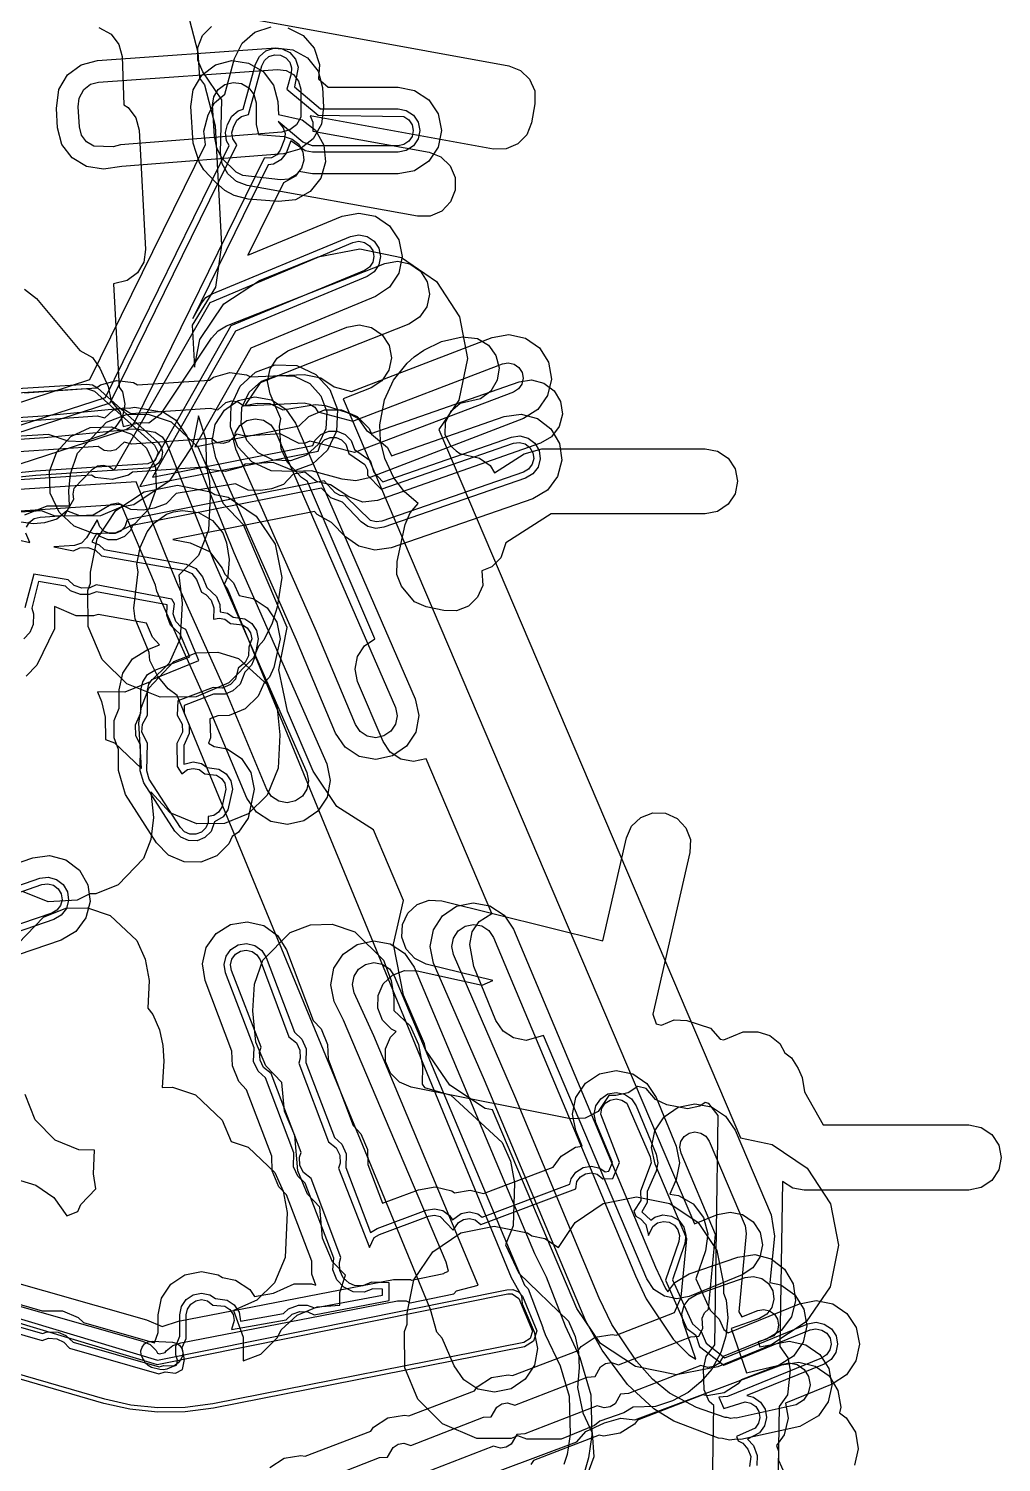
# Model space of a CAD drawing. Header units: metres. Extents: x -3943 to -3664, y 4962 to 6622.
# Drawn here: x -3755.5 to -3710.7, y 5347.2 to 5413.1 of the extents above; entities that cross this region are included whole.
import ezdxf

# ---------------------------------------------------------------- set-up
doc = ezdxf.new("R2010")
doc.units = ezdxf.units.M
doc.layers.add('AI_GREENING_EXCLUSIONS', color=1, linetype='Continuous')
doc.layers.add('AI_GREENING_LAWN', color=82, linetype='Continuous')

msp = doc.modelspace()

# ---------------------------------------------------------------- linework, layer by layer
at = {"layer": 'AI_GREENING_EXCLUSIONS'}
for points in [[(-3748.155, 5413.949), (-3747.663, 5412.067), (-3747.592, 5410.871), (-3747.363, 5410.565), (-3746.877, 5408.675), (-3746.575, 5403.18), (-3746.85, 5401.249), (-3747.934, 5399.501), (-3747.828, 5397.577), (-3747.581, 5398.837), (-3746.48, 5400.478), (-3744.829, 5401.564), (-3742.128, 5402.651), (-3740.211, 5403.013), (-3738.301, 5402.613), (-3736.69, 5401.513), (-3735.623, 5399.88), (-3735.261, 5397.963), (-3735.661, 5396.054), (-3736.579, 5394.709), (-3722.7, 5362.102), (-3721.246, 5361.802), (-3719.631, 5360.708), (-3718.558, 5359.079), (-3718.19, 5357.163), (-3718.583, 5355.252), (-3719.677, 5353.637), (-3721.306, 5352.564), (-3723.745, 5351.572), (-3725.641, 5351.204), (-3727.536, 5351.582), (-3729.146, 5352.651), (-3730.23, 5354.25), (-3734.114, 5363.396), (-3734.448, 5363.459), (-3736.08, 5364.529), (-3737.178, 5366.141), (-3737.239, 5366.433), (-3738.212, 5368.669), (-3738.659, 5371.017), (-3738.205, 5373.031), (-3739.585, 5376.281), (-3741.272, 5377.362), (-3742.369, 5378.975), (-3743.54, 5381.737), (-3743.937, 5383.647), (-3743.557, 5385.587), (-3745.575, 5390.313), (-3746.487, 5391.289), (-3747.264, 5393.109), (-3747.292, 5394.222), (-3747.635, 5395.325), (-3747.909, 5393.949), (-3748.993, 5392.326), (-3750.615, 5391.243), (-3751.218, 5391.123), (-3752.155, 5390.731), (-3754.232, 5390.711), (-3754.86, 5390.953), (-3777.289, 5389.564)], [(-3744.89, 5413.535), (-3733.367, 5411.439), (-3732.823, 5411.224), (-3732.402, 5410.817), (-3732.17, 5410.28), (-3732.16, 5409.695), (-3732.321, 5408.809), (-3732.536, 5408.265), (-3732.943, 5407.844), (-3733.48, 5407.612), (-3734.065, 5407.602), (-3742.5, 5409.136), (-3742.376, 5408.846), (-3742.373, 5408.432), (-3737.03, 5407.463), (-3736.486, 5407.249), (-3736.065, 5406.842), (-3735.832, 5406.305), (-3735.822, 5405.72), (-3736.037, 5405.175), (-3736.444, 5404.755), (-3736.98, 5404.522), (-3737.566, 5404.512), (-3745.395, 5405.931), (-3745.889, 5406.115), (-3746.29, 5406.459), (-3746.546, 5406.921), (-3746.627, 5407.442), (-3746.571, 5409.878), (-3747.442, 5411.159), (-3747.671, 5411.698), (-3747.671, 5411.698), (-3747.676, 5412.283), (-3747.456, 5412.825), (-3747.046, 5413.243)], [(-3752.223, 5413.194), (-3751.656, 5412.889), (-3751.305, 5412.423), (-3751.157, 5411.858), (-3751.079, 5409.642), (-3750.869, 5409.518), (-3750.518, 5409.05), (-3750.372, 5408.483), (-3750.07, 5402.988), (-3750.152, 5402.409), (-3750.45, 5401.905), (-3750.918, 5401.553), (-3751.544, 5401.405), (-3751.282, 5396.645), (-3751.142, 5396.436), (-3751.028, 5395.862), (-3751.142, 5395.288), (-3751.468, 5394.801), (-3751.954, 5394.476), (-3752.945, 5394.142), (-3753.636, 5394.161), (-3754.535, 5394.479), (-3779.685, 5392.923)], [(-3758.925, 5394.955), (-3752.634, 5396.996), (-3747.314, 5407.81), (-3747.396, 5408.431), (-3747.195, 5409.185), (-3746.898, 5409.727), (-3746.425, 5410.137), (-3745.978, 5411.778), (-3745.63, 5412.476), (-3745.041, 5412.988), (-3744.301, 5413.236)], [(-3743.522, 5413.181), (-3742.824, 5412.833), (-3742.312, 5412.244), (-3742.064, 5411.504), (-3742.111, 5410.833), (-3741.665, 5410.46), (-3738.459, 5410.46), (-3737.694, 5410.307), (-3737.045, 5409.874), (-3736.612, 5409.225), (-3736.459, 5408.46), (-3736.612, 5407.694), (-3737.045, 5407.045), (-3737.694, 5406.612), (-3738.459, 5406.46), (-3742.392, 5406.46), (-3743.021, 5406.57), (-3743.183, 5406.358), (-3743.725, 5406.045), (-3745.362, 5402.718), (-3741.032, 5404.512), (-3740.266, 5404.664), (-3739.501, 5404.512), (-3738.852, 5404.078), (-3738.418, 5403.43), (-3738.266, 5402.664), (-3738.418, 5401.899), (-3738.852, 5401.25), (-3739.501, 5400.816), (-3745.234, 5398.441), (-3747.804, 5393.912), (-3743.002, 5394.865), (-3742.559, 5395.308), (-3741.838, 5395.606), (-3741.057, 5395.606), (-3740.337, 5395.307), (-3739.785, 5394.755), (-3739.672, 5394.481), (-3738.945, 5393.871), (-3738.766, 5393.495), (-3733.57, 5395.296), (-3732.797, 5395.402), (-3732.042, 5395.205), (-3731.42, 5394.734), (-3731.025, 5394.061), (-3730.918, 5393.288), (-3731.116, 5392.533), (-3731.587, 5391.911), (-3732.26, 5391.516), (-3738.78, 5389.257), (-3739.529, 5389.149), (-3740.265, 5389.327), (-3740.881, 5389.766), (-3741.515, 5390.429), (-3742.179, 5390.784), (-3742.296, 5390.927), (-3748.812, 5389.634), (-3748.021, 5389.49), (-3747.138, 5389.092), (-3746.546, 5388.327), (-3746.422, 5388.044), (-3746.031, 5387.653), (-3745.767, 5387.069), (-3745.123, 5386.922), (-3744.474, 5386.489), (-3744.041, 5385.84), (-3743.888, 5385.074), (-3744.17, 5383.744), (-3744.372, 5383.307), (-3744.621, 5383.039), (-3744.894, 5382.427), (-3745.497, 5381.844), (-3746.22, 5381.542), (-3746.749, 5381.526), (-3747.11, 5381.389), (-3747.094, 5380.514), (-3747.176, 5380.268), (-3746.916, 5380.123), (-3746.313, 5380.003), (-3745.665, 5379.569), (-3745.231, 5378.92), (-3745.079, 5378.155), (-3745.36, 5376.825), (-3745.794, 5376.176), (-3746.087, 5375.98), (-3746.238, 5375.63), (-3746.799, 5375.087), (-3747.524, 5374.799), (-3748.305, 5374.812), (-3749.021, 5375.122), (-3749.564, 5375.682), (-3751.001, 5377.907), (-3751.32, 5379.009), (-3751.312, 5379.98), (-3751.515, 5380.514), (-3751.515, 5381.306), (-3751.296, 5381.879), (-3751.289, 5382.717), (-3751.125, 5383.494), (-3750.671, 5384.146), (-3749.999, 5384.57), (-3749.426, 5384.788), (-3749.755, 5385.143), (-3750.025, 5385.789), (-3752.262, 5386.194), (-3752.474, 5386.127), (-3753.265, 5386.127), (-3754.259, 5386.557), (-3754.265, 5385.531), (-3755.07, 5383.855), (-3755.569, 5383.352)], [(-3759.036, 5393.868), (-3751.923, 5396.176), (-3746.222, 5407.764), (-3746.347, 5407.98), (-3746.398, 5408.367), (-3746.298, 5408.744), (-3746.107, 5409.114), (-3745.812, 5409.37), (-3745.576, 5409.449), (-3745.013, 5411.515), (-3744.839, 5411.864), (-3744.545, 5412.12), (-3744.175, 5412.244), (-3743.785, 5412.217), (-3743.436, 5412.043), (-3743.18, 5411.748), (-3743.056, 5411.378), (-3743.227, 5410.463), (-3742.028, 5409.46), (-3738.459, 5409.46), (-3738.077, 5409.384), (-3737.752, 5409.167), (-3737.536, 5408.842), (-3737.459, 5408.46), (-3737.536, 5408.077), (-3737.752, 5407.753), (-3738.077, 5407.536), (-3738.459, 5407.46), (-3742.392, 5407.46), (-3742.733, 5407.52), (-3743.386, 5407.988), (-3743.606, 5407.419), (-3743.843, 5407.11), (-3744.181, 5406.914), (-3744.428, 5406.881), (-3747.907, 5399.809), (-3747.504, 5400.519), (-3747.296, 5400.775), (-3747.017, 5400.949), (-3740.649, 5403.588), (-3740.266, 5403.664), (-3739.884, 5403.588), (-3739.559, 5403.371), (-3739.342, 5403.047), (-3739.266, 5402.664), (-3739.342, 5402.281), (-3739.559, 5401.957), (-3739.883, 5401.74), (-3745.934, 5399.233), (-3749.752, 5392.506), (-3742.375, 5393.97), (-3742.28, 5394.2), (-3742.004, 5394.476), (-3741.643, 5394.625), (-3741.253, 5394.625), (-3740.892, 5394.475), (-3740.617, 5394.199), (-3740.457, 5393.785), (-3739.747, 5393.273), (-3739.57, 5392.736), (-3739.155, 5392.302), (-3733.242, 5394.351), (-3732.856, 5394.404), (-3732.478, 5394.306), (-3732.167, 5394.07), (-3731.97, 5393.733), (-3731.917, 5393.347), (-3732.015, 5392.969), (-3732.251, 5392.658), (-3732.588, 5392.461), (-3739.107, 5390.202), (-3739.482, 5390.148), (-3739.85, 5390.237), (-3740.158, 5390.456), (-3741.016, 5391.355), (-3741.544, 5391.557), (-3741.986, 5392.008), (-3750.676, 5390.284), (-3750.771, 5390.054), (-3751.047, 5389.778), (-3751.408, 5389.629), (-3751.798, 5389.629), (-3752.159, 5389.778), (-3752.311, 5389.931), (-3752.551, 5389.538), (-3752.213, 5389.397), (-3751.978, 5389.187), (-3748.199, 5388.507), (-3747.758, 5388.308), (-3747.462, 5387.925), (-3747.249, 5387.434), (-3746.807, 5387.015), (-3746.656, 5386.654), (-3746.636, 5386.317), (-3746.308, 5386.251), (-3746.043, 5386.074), (-3745.506, 5385.998), (-3745.181, 5385.781), (-3744.964, 5385.457), (-3744.888, 5385.074), (-3745.05, 5384.227), (-3745.201, 5383.866), (-3745.513, 5383.536), (-3745.723, 5382.986), (-3746.056, 5382.673), (-3746.418, 5382.522), (-3746.952, 5382.518), (-3748.295, 5382.008), (-3748.299, 5381.647), (-3748.074, 5381.108), (-3748.074, 5380.712), (-3748.312, 5380.16), (-3748.318, 5379.296), (-3747.881, 5379.408), (-3747.498, 5379.332), (-3747.233, 5379.155), (-3746.696, 5379.079), (-3746.372, 5378.862), (-3746.155, 5378.538), (-3746.079, 5378.155), (-3746.284, 5377.207), (-3746.501, 5376.883), (-3746.905, 5376.65), (-3747.061, 5376.198), (-3747.341, 5375.927), (-3747.704, 5375.783), (-3748.094, 5375.789), (-3748.452, 5375.944), (-3748.724, 5376.224), (-3750.16, 5378.449), (-3750.32, 5379), (-3750.309, 5380.174), (-3750.515, 5380.615), (-3750.534, 5381.108), (-3750.296, 5381.66), (-3750.289, 5382.709), (-3750.207, 5383.097), (-3749.98, 5383.423), (-3749.644, 5383.635), (-3748.032, 5384.248), (-3748.483, 5385.283), (-3748.926, 5385.702), (-3749.097, 5386.161), (-3749.081, 5386.634), (-3752.332, 5387.228), (-3752.672, 5387.107), (-3753.067, 5387.107), (-3753.526, 5387.278), (-3753.762, 5387.488), (-3755, 5387.707), (-3755.314, 5386.483), (-3755.226, 5386.222), (-3755.245, 5385.729), (-3755.396, 5385.368), (-3755.669, 5385.069)], [(-3759.119, 5393.526), (-3751.71, 5395.929), (-3745.871, 5407.798), (-3746.063, 5408.076), (-3746.099, 5408.347), (-3746.029, 5408.611), (-3745.87, 5408.931), (-3745.664, 5409.11), (-3745.335, 5409.192), (-3744.724, 5411.436), (-3744.602, 5411.68), (-3744.396, 5411.86), (-3744.137, 5411.946), (-3743.864, 5411.927), (-3743.62, 5411.805), (-3743.441, 5411.599), (-3743.354, 5411.34), (-3743.373, 5411.068), (-3743.567, 5410.356), (-3742.137, 5409.16), (-3738.192, 5409.106), (-3737.964, 5408.955), (-3737.813, 5408.728), (-3737.759, 5408.46), (-3737.813, 5408.192), (-3737.964, 5407.965), (-3738.192, 5407.813), (-3738.459, 5407.76), (-3742.392, 5407.76), (-3742.841, 5407.923), (-3743.972, 5408.87), (-3743.744, 5408.587), (-3743.657, 5408.328), (-3743.676, 5408.055), (-3743.875, 5407.552), (-3744.041, 5407.335), (-3744.277, 5407.198), (-3744.615, 5407.18), (-3750.584, 5395.046), (-3750.754, 5394.826), (-3750.996, 5394.689), (-3758.288, 5392.324)], [(-3755.548, 5390.201), (-3755.41, 5390.437), (-3755.193, 5390.602), (-3754.929, 5390.672), (-3753.807, 5390.741), (-3753.367, 5391.491), (-3753.41, 5391.731), (-3753.353, 5391.998), (-3752.514, 5392.884), (-3752.28, 5393.026), (-3752.011, 5393.068), (-3751.745, 5393.004), (-3751.52, 5392.836), (-3747.098, 5400.55), (-3740.534, 5403.311), (-3740.266, 5403.364), (-3739.998, 5403.311), (-3739.771, 5403.159), (-3739.619, 5402.932), (-3739.566, 5402.664), (-3739.619, 5402.396), (-3739.771, 5402.169), (-3739.998, 5402.017), (-3746.144, 5399.471), (-3750.336, 5392.084), (-3742.135, 5393.712), (-3742.03, 5394.033), (-3741.837, 5394.226), (-3741.585, 5394.331), (-3741.312, 5394.331), (-3741.059, 5394.226), (-3740.866, 5394.033), (-3740.725, 5393.596), (-3739.987, 5393.094), (-3739.87, 5392.847), (-3739.858, 5392.603), (-3739.239, 5391.955), (-3733.144, 5394.067), (-3732.874, 5394.105), (-3732.609, 5394.036), (-3732.392, 5393.871), (-3732.254, 5393.635), (-3732.216, 5393.365), (-3732.285, 5393.1), (-3732.45, 5392.883), (-3732.686, 5392.745), (-3739.206, 5390.485), (-3739.468, 5390.447), (-3739.725, 5390.51), (-3740.87, 5391.636), (-3741.113, 5391.66), (-3741.354, 5391.789), (-3741.862, 5392.339), (-3750.916, 5390.542), (-3751.021, 5390.22), (-3751.214, 5390.027), (-3751.466, 5389.923), (-3751.74, 5389.923), (-3751.992, 5390.028), (-3752.185, 5390.221), (-3752.302, 5390.539), (-3752.788, 5389.711), (-3753.026, 5389.469), (-3753.349, 5389.367), (-3754.301, 5389.308), (-3753.393, 5389.125), (-3753.105, 5389.254), (-3752.731, 5389.273), (-3752.381, 5389.148), (-3752.102, 5388.891), (-3748.253, 5388.211), (-3747.944, 5388.072), (-3747.737, 5387.804), (-3747.504, 5387.222), (-3747.298, 5387.116), (-3747.056, 5386.847), (-3746.93, 5386.497), (-3746.941, 5385.977), (-3746.69, 5386.027), (-3746.422, 5385.974), (-3746.163, 5385.774), (-3745.62, 5385.721), (-3745.393, 5385.569), (-3745.242, 5385.342), (-3745.188, 5385.074), (-3745.317, 5384.693), (-3745.344, 5384.286), (-3745.489, 5383.976), (-3745.807, 5383.718), (-3745.929, 5383.217), (-3746.161, 5382.965), (-3746.555, 5382.8), (-3746.959, 5382.837), (-3748.593, 5382.216), (-3748.619, 5381.551), (-3748.388, 5381.146), (-3748.368, 5380.772), (-3748.63, 5380.259), (-3748.619, 5379.195), (-3748.403, 5378.862), (-3748.149, 5379.055), (-3747.881, 5379.108), (-3747.613, 5379.055), (-3747.354, 5378.855), (-3746.811, 5378.802), (-3746.584, 5378.65), (-3746.432, 5378.423), (-3746.379, 5378.155), (-3746.561, 5377.322), (-3746.713, 5377.095), (-3746.94, 5376.943), (-3747.195, 5376.892), (-3747.199, 5376.62), (-3747.308, 5376.369), (-3747.504, 5376.179), (-3747.758, 5376.078), (-3748.031, 5376.083), (-3748.282, 5376.191), (-3748.472, 5376.387), (-3749.908, 5378.612), (-3750.02, 5378.998), (-3749.989, 5380.27), (-3750.24, 5380.772), (-3750.221, 5381.146), (-3749.978, 5381.562), (-3749.989, 5382.706), (-3749.931, 5382.978), (-3749.773, 5383.206), (-3747.63, 5384.079), (-3748.229, 5385.495), (-3748.435, 5385.601), (-3748.677, 5385.87), (-3748.803, 5386.22), (-3748.748, 5386.677), (-3748.869, 5386.9), (-3752.346, 5387.55), (-3752.634, 5387.421), (-3753.008, 5387.401), (-3753.358, 5387.527), (-3753.637, 5387.784), (-3755.222, 5388.053), (-3755.636, 5386.491)], [(-3755.646, 5401.155), (-3755.087, 5400.735), (-3753.101, 5398.335), (-3752.521, 5398.009), (-3752.182, 5397.532), (-3751.801, 5396.679), (-3751.663, 5396.007), (-3751.244, 5395.506), (-3751.107, 5394.837), (-3750.327, 5395.026), (-3749.925, 5395.013), (-3749.345, 5395.461), (-3747.039, 5398.908), (-3746.734, 5399.242), (-3746.343, 5399.469), (-3739.058, 5402.345), (-3738.483, 5402.45), (-3737.91, 5402.326), (-3737.429, 5401.993), (-3737.112, 5401.501), (-3737.008, 5400.925), (-3737.131, 5400.353), (-3737.465, 5399.872), (-3737.957, 5399.555), (-3744.806, 5396.851), (-3745.503, 5395.809), (-3744.934, 5395.919), (-3744.349, 5395.9), (-3743.765, 5395.606), (-3742.274, 5395.847), (-3741.817, 5395.813), (-3740.804, 5395.489), (-3740.294, 5395.203), (-3739.908, 5394.66), (-3739.689, 5394.515), (-3732.892, 5396.902), (-3732.313, 5396.984), (-3731.746, 5396.839), (-3731.278, 5396.487), (-3730.98, 5395.984), (-3730.897, 5395.404), (-3731.043, 5394.837), (-3731.394, 5394.369), (-3731.898, 5394.071), (-3739.399, 5391.437), (-3740.082, 5391.364), (-3740.725, 5391.602), (-3741.567, 5392.16), (-3742.216, 5392.304), (-3742.74, 5392.735), (-3743.276, 5392.646), (-3743.733, 5392.179), (-3744.28, 5391.973), (-3744.774, 5391.891), (-3745.359, 5391.91), (-3745.942, 5392.205), (-3748.669, 5391.753), (-3749.126, 5391.287), (-3749.674, 5391.08), (-3750.167, 5390.998), (-3750.752, 5391.017), (-3751.335, 5391.312), (-3751.664, 5391.257), (-3752.48, 5390.761), (-3753.103, 5390.726), (-3753.694, 5390.957), (-3754.164, 5390.572), (-3754.726, 5390.41), (-3755.225, 5390.369), (-3755.806, 5390.435)], [(-3755.645, 5396.397), (-3752.329, 5396.615), (-3752.151, 5396.753), (-3751.398, 5396.958), (-3750.624, 5396.86), (-3750.448, 5396.759), (-3747.132, 5396.978), (-3746.954, 5397.115), (-3746.201, 5397.32), (-3745.427, 5397.222), (-3745.251, 5397.121), (-3742.783, 5397.227), (-3742.017, 5397.078), (-3741.39, 5396.662), (-3740.605, 5396.447), (-3734.122, 5398.942), (-3733.353, 5399.075), (-3732.592, 5398.903), (-3731.954, 5398.453), (-3731.537, 5397.794), (-3731.404, 5397.025), (-3731.576, 5396.264), (-3732.026, 5395.626), (-3732.685, 5395.209), (-3739.781, 5392.478), (-3740.399, 5392.347), (-3741.027, 5392.416), (-3742.446, 5392.804), (-3743.197, 5392.766), (-3744.196, 5393.185), (-3745.484, 5393.108), (-3745.662, 5392.97), (-3746.415, 5392.765), (-3747.189, 5392.863), (-3747.365, 5392.964), (-3750.681, 5392.745), (-3750.859, 5392.608), (-3751.612, 5392.402), (-3752.386, 5392.501), (-3752.562, 5392.602), (-3755.878, 5392.383)], [(-3755.953, 5395.072), (-3752.302, 5395.327), (-3751.944, 5395.242), (-3751.571, 5395.59), (-3751.308, 5395.662), (-3751.037, 5395.627), (-3750.756, 5395.434), (-3747.105, 5395.689), (-3746.747, 5395.604), (-3746.374, 5395.952), (-3746.111, 5396.024), (-3745.84, 5395.989), (-3745.558, 5395.796), (-3742.778, 5395.927), (-3742.51, 5395.875), (-3742.282, 5395.724), (-3742.146, 5395.521), (-3740.536, 5395.081), (-3733.655, 5397.729), (-3733.386, 5397.775), (-3733.12, 5397.715), (-3732.896, 5397.558), (-3732.75, 5397.327), (-3732.704, 5397.058), (-3732.764, 5396.791), (-3732.921, 5396.568), (-3733.152, 5396.422), (-3740.464, 5393.646), (-3742.515, 5394.171), (-3742.736, 5394.066), (-3743.009, 5394.052), (-3743.88, 5394.51), (-3745.511, 5394.396), (-3745.869, 5394.481), (-3746.242, 5394.133), (-3746.505, 5394.061), (-3746.776, 5394.096), (-3747.057, 5394.289), (-3750.708, 5394.034), (-3751.066, 5394.119), (-3751.439, 5393.771), (-3751.702, 5393.699), (-3751.973, 5393.734), (-3752.255, 5393.927), (-3755.906, 5393.672)], [(-3781.319, 5395.005), (-3752.797, 5396.791), (-3752.523, 5396.754), (-3752.285, 5396.613), (-3749.532, 5394.135), (-3749.369, 5393.917), (-3749.301, 5393.654), (-3749.339, 5393.385), (-3749.476, 5393.151), (-3749.692, 5392.986), (-3749.954, 5392.916), (-3755.126, 5392.579), (-3771.922, 5390.897)], [(-3781.306, 5394.806), (-3752.785, 5396.592), (-3752.419, 5396.464), (-3749.666, 5393.986), (-3749.501, 5393.643), (-3749.626, 5393.283), (-3749.967, 5393.116), (-3755.143, 5392.778), (-3772.124, 5391.078)], [(-3771.831, 5394.199), (-3754.806, 5395.324), (-3750.997, 5395.705), (-3750.823, 5395.688), (-3750.589, 5395.736), (-3749.246, 5395.504), (-3748.691, 5395.141), (-3748.168, 5394.418), (-3746.016, 5389.041), (-3741.739, 5379.318), (-3741.576, 5378.555), (-3741.718, 5377.787), (-3742.143, 5377.133), (-3742.786, 5376.691), (-3743.55, 5376.528), (-3744.317, 5376.67), (-3744.972, 5377.095), (-3745.414, 5377.738), (-3747.179, 5381.962), (-3749.554, 5387.256), (-3749.617, 5387.542), (-3751.194, 5391.253), (-3763.331, 5390.451)], [(-3755.634, 5390.777), (-3754.605, 5391.184), (-3753.567, 5391.197), (-3753.603, 5391.885), (-3753.523, 5392.661), (-3753.212, 5393.607), (-3751.875, 5395.037), (-3750.944, 5395.388), (-3749.95, 5395.414), (-3748.9, 5395.062), (-3747.676, 5393.904), (-3747.291, 5393.048), (-3747.135, 5392.328), (-3747.096, 5391.612), (-3747.174, 5390.067), (-3747.643, 5388.902), (-3748.544, 5387.994), (-3748.395, 5386.719), (-3748.488, 5385.093), (-3748.987, 5383.943), (-3749.864, 5383.087), (-3751.029, 5382.618), (-3752.282, 5382.631), (-3752.094, 5382.185), (-3751.939, 5381.466), (-3751.917, 5380.441), (-3751.509, 5380.292), (-3750.268, 5379.105), (-3750.385, 5381.202), (-3750.268, 5381.929), (-3749.929, 5382.804), (-3748.769, 5384.026), (-3747.739, 5384.433), (-3746.745, 5384.46), (-3745.796, 5384.16), (-3744.471, 5382.949), (-3744.024, 5381.874), (-3743.891, 5380.657), (-3743.968, 5379.112), (-3744.483, 5377.88), (-3745.36, 5377.025), (-3746.444, 5376.572), (-3747.713, 5376.555), (-3748.945, 5377.07), (-3749.832, 5378.024), (-3749.705, 5376.842), (-3749.835, 5375.844), (-3750.174, 5374.968), (-3751.335, 5373.747), (-3752.364, 5373.339), (-3752.635, 5373.332), (-3753.224, 5373.038), (-3754.561, 5372.972), (-3755.743, 5373.447)], [(-3771.766, 5393.201), (-3754.723, 5394.327), (-3750.898, 5394.71), (-3750.882, 5394.709), (-3750.871, 5394.713), (-3750.516, 5394.738), (-3749.632, 5394.582), (-3749.309, 5394.364), (-3749.093, 5394.038), (-3746.939, 5388.65), (-3742.657, 5378.923), (-3742.576, 5378.541), (-3742.647, 5378.158), (-3742.86, 5377.83), (-3743.181, 5377.609), (-3743.563, 5377.528), (-3743.947, 5377.599), (-3744.274, 5377.812), (-3744.495, 5378.133), (-3746.263, 5382.364), (-3748.638, 5387.658), (-3750.512, 5392.301), (-3764.296, 5391.39)], [(-3756.465, 5389.75), (-3755.393, 5389.506), (-3755.584, 5389.93)], [(-3724.061, 5341.243), (-3723.928, 5349.787), (-3724.139, 5349.984), (-3724.38, 5350.518), (-3724.409, 5351.479), (-3724.286, 5352.051), (-3723.885, 5352.577), (-3723.721, 5363.142), (-3724.151, 5363.692), (-3724.331, 5363.734), (-3724.569, 5363.572), (-3725.142, 5363.451), (-3726.087, 5363.63), (-3726.619, 5363.873), (-3727.046, 5364.377), (-3727.428, 5364.468), (-3727.862, 5364.185), (-3728.432, 5364.055), (-3728.761, 5364.06), (-3729.252, 5363.316), (-3729.846, 5363.007), (-3730.516, 5362.987), (-3737.85, 5364.444), (-3738.391, 5364.668), (-3738.804, 5365.082), (-3739.029, 5365.622), (-3739.029, 5366.208), (-3738.805, 5366.748), (-3738.545, 5367.008), (-3738.763, 5367.103), (-3739.169, 5367.526), (-3739.382, 5368.071), (-3739.37, 5368.656), (-3739.135, 5369.192), (-3738.713, 5369.597), (-3738.168, 5369.81), (-3737.583, 5369.799), (-3734.585, 5369.139), (-3734.089, 5369.355), (-3737.161, 5370.108), (-3737.691, 5370.356), (-3738.086, 5370.788), (-3738.286, 5371.338), (-3738.26, 5371.922), (-3738.013, 5372.453), (-3737.581, 5372.848), (-3737.031, 5373.048), (-3736.446, 5373.022), (-3729.035, 5371.179), (-3727.95, 5375.916), (-3727.711, 5376.45), (-3727.285, 5376.852), (-3726.738, 5377.06), (-3726.153, 5377.044), (-3725.619, 5376.804), (-3725.217, 5376.378), (-3725.009, 5375.832), (-3725.026, 5375.246), (-3726.732, 5367.799), (-3726.574, 5367.349), (-3726.34, 5367.293), (-3725.752, 5367.534), (-3725.167, 5367.513), (-3724.087, 5367.157), (-3723.641, 5366.654), (-3723.473, 5366.614), (-3722.582, 5366.98), (-3721.907, 5366.993), (-3721.347, 5366.822), (-3720.895, 5366.45), (-3720.668, 5366.023), (-3720.348, 5365.793), (-3720.041, 5365.295), (-3719.857, 5364.879), (-3719.758, 5364.221), (-3718.896, 5362.705), (-3712.2, 5362.705), (-3711.626, 5362.591), (-3711.14, 5362.266), (-3710.815, 5361.779), (-3710.7, 5361.205), (-3710.815, 5360.631), (-3711.14, 5360.144), (-3711.626, 5359.819), (-3712.2, 5359.705), (-3719.769, 5359.705), (-3720.286, 5359.797), (-3720.768, 5360.096), (-3720.886, 5352.515), (-3720.524, 5351.993), (-3720.419, 5351.417), (-3720.534, 5350.286), (-3720.929, 5349.742), (-3721.105, 5338.4)], [(-3758.521, 5373.877), (-3755.264, 5374.995), (-3754.491, 5375.1), (-3753.736, 5374.901), (-3753.115, 5374.428), (-3752.723, 5373.753), (-3752.618, 5372.98), (-3752.818, 5372.226), (-3753.29, 5371.605), (-3753.965, 5371.212), (-3757.254, 5370.083)], [(-3758.432, 5372.846), (-3754.939, 5374.05), (-3754.552, 5374.102), (-3754.175, 5374.002), (-3753.865, 5373.766), (-3753.669, 5373.429), (-3753.616, 5373.042), (-3753.716, 5372.665), (-3753.952, 5372.354), (-3754.29, 5372.158), (-3757.772, 5370.963)], [(-3758.41, 5372.518), (-3754.842, 5373.766), (-3754.571, 5373.802), (-3754.307, 5373.733), (-3754.09, 5373.567), (-3753.952, 5373.331), (-3753.916, 5373.06), (-3753.985, 5372.796), (-3754.151, 5372.579), (-3754.387, 5372.442), (-3757.966, 5371.234)], [(-3755.936, 5371.044), (-3754.776, 5372.265), (-3753.746, 5372.673), (-3752.751, 5372.699), (-3751.702, 5372.347), (-3750.477, 5371.189), (-3750.092, 5370.333), (-3749.91, 5369.343), (-3749.975, 5368.081), (-3749.733, 5367.787), (-3749.434, 5367.077), (-3749.279, 5366.358), (-3749.239, 5365.641), (-3749.317, 5364.421), (-3748.828, 5364.434), (-3747.778, 5364.082), (-3746.554, 5362.923), (-3746.132, 5361.938), (-3745.357, 5361.673), (-3744.133, 5360.514), (-3743.747, 5359.658), (-3743.565, 5358.669), (-3743.647, 5356.596), (-3744.145, 5355.445), (-3744.955, 5354.635), (-3746.026, 5354.17), (-3745.58, 5352.936), (-3745.58, 5351.843), (-3744.767, 5352.149), (-3744.008, 5352.924), (-3743.83, 5353.281), (-3743.092, 5353.948), (-3742.177, 5354.338), (-3741.139, 5354.403), (-3741.139, 5354.992), (-3740.874, 5355.791), (-3741.473, 5356.411), (-3741.926, 5357.495), (-3742.057, 5358.926), (-3742.62, 5359.511), (-3743.073, 5360.595), (-3743.211, 5362.224), (-3743.685, 5363.339), (-3743.804, 5364.657), (-3744.547, 5365.421), (-3745, 5366.505), (-3745.133, 5367.958), (-3745.065, 5369.18), (-3744.676, 5370.278), (-3743.417, 5371.557), (-3742.486, 5371.907), (-3741.492, 5371.934), (-3740.442, 5371.582), (-3739.132, 5370.277), (-3738.771, 5369.348), (-3738.65, 5368.578), (-3738.646, 5367.961), (-3737.903, 5367.257), (-3737.517, 5366.401), (-3737.335, 5365.412), (-3737.352, 5364.572), (-3737.239, 5364.425), (-3736.034, 5364.077), (-3733.662, 5361.89), (-3733.276, 5361.034), (-3733.094, 5360.045), (-3733.159, 5358.053), (-3733.507, 5357.181), (-3732.894, 5355.882), (-3730.612, 5353.675), (-3730.312, 5352.965), (-3730.157, 5352.246), (-3730.118, 5351.529), (-3730.195, 5350.616), (-3729.954, 5349.455), (-3729.528, 5348.533), (-3729.445, 5347.429), (-3730.036, 5345.851)], [(-3758.287, 5355.151), (-3754.824, 5354.155), (-3753.903, 5354.142), (-3753.181, 5353.84), (-3752.924, 5353.609), (-3749.662, 5352.672), (-3749.499, 5353.149), (-3749.499, 5353.963), (-3749.347, 5354.729), (-3748.913, 5355.378), (-3748.264, 5355.811), (-3747.499, 5355.963), (-3746.734, 5355.811), (-3746.534, 5355.678), (-3745.932, 5355.558), (-3745.283, 5355.125), (-3745.069, 5354.805), (-3744.183, 5354.969), (-3743.235, 5355.393), (-3742.443, 5355.393), (-3742.237, 5355.328), (-3742.431, 5355.843), (-3742.431, 5356.427), (-3743.589, 5359.48), (-3743.944, 5359.861), (-3744.246, 5360.584), (-3744.266, 5361.265), (-3745.424, 5364.318), (-3745.779, 5364.699), (-3746.081, 5365.421), (-3746.101, 5366.103), (-3747.329, 5369.342), (-3747.458, 5370.112), (-3747.283, 5370.872), (-3746.83, 5371.507), (-3746.169, 5371.921), (-3745.399, 5372.05), (-3744.639, 5371.875), (-3744.003, 5371.422), (-3743.589, 5370.76), (-3742.357, 5367.511), (-3742.002, 5367.13), (-3741.7, 5366.408), (-3741.68, 5365.726), (-3740.522, 5362.673), (-3740.167, 5362.292), (-3739.865, 5361.57), (-3739.845, 5360.888), (-3739.169, 5359.105), (-3737.509, 5359.723), (-3736.744, 5359.848), (-3735.989, 5359.673), (-3735.857, 5359.579), (-3735.133, 5359.697), (-3734.523, 5359.555), (-3731.319, 5360.757), (-3730.954, 5361.266), (-3730.29, 5361.677), (-3729.983, 5361.728), (-3730.277, 5362.441), (-3730.428, 5363.206), (-3730.275, 5363.972), (-3729.84, 5364.62), (-3729.191, 5365.052), (-3728.425, 5365.203), (-3727.66, 5365.05), (-3727.012, 5364.615), (-3726.579, 5363.966), (-3725.659, 5361.732), (-3725.508, 5360.958), (-3725.668, 5360.185), (-3725.956, 5359.512), (-3725.558, 5359.458), (-3724.883, 5359.066), (-3724.41, 5358.445), (-3724.21, 5357.691), (-3724.315, 5356.917), (-3724.757, 5355.627), (-3724.098, 5354.177), (-3723.682, 5353.761), (-3723.464, 5353.289), (-3723.263, 5353.136), (-3719.987, 5354.473), (-3719.221, 5354.621), (-3718.456, 5354.465), (-3717.81, 5354.028), (-3717.38, 5353.377), (-3717.231, 5352.611), (-3717.388, 5351.846), (-3717.825, 5351.2), (-3718.476, 5350.77), (-3720.624, 5349.893), (-3720.509, 5349.203), (-3720.685, 5348.443), (-3721.04, 5347.946), (-3720.956, 5347.696), (-3720.956, 5347.271), (-3719.842, 5344.821)], [(-3757.108, 5355.748), (-3750.033, 5353.729), (-3749.307, 5353.432), (-3748.558, 5353.666), (-3738.671, 5355.585), (-3737.89, 5355.584), (-3737.838, 5355.563), (-3736.347, 5355.864), (-3736.316, 5355.896), (-3736.13, 5355.972), (-3736.25, 5356.384), (-3740.967, 5367.52), (-3741.392, 5368.382), (-3741.555, 5369.146), (-3741.413, 5369.913), (-3740.988, 5370.568), (-3740.345, 5371.01), (-3739.581, 5371.172), (-3738.814, 5371.03), (-3738.16, 5370.605), (-3737.717, 5369.962), (-3732.186, 5356.789), (-3731.645, 5355.715), (-3730.77, 5353.465), (-3730.086, 5352.008), (-3729.586, 5350.283), (-3729.54, 5348.428), (-3729.69, 5347.383), (-3729.886, 5346.747)], [(-3758.942, 5353.967), (-3754.832, 5352.784), (-3754.535, 5352.888), (-3754.16, 5352.868), (-3753.828, 5352.709), (-3753.579, 5352.425), (-3749.47, 5351.243), (-3749.172, 5351.346), (-3748.699, 5351.285), (-3748.372, 5351.452), (-3748.289, 5351.907), (-3748.388, 5352.461), (-3748.199, 5352.88), (-3748.199, 5353.963), (-3748.146, 5354.231), (-3747.994, 5354.458), (-3747.767, 5354.61), (-3747.499, 5354.663), (-3747.231, 5354.61), (-3746.972, 5354.41), (-3746.429, 5354.357), (-3746.202, 5354.205), (-3746.05, 5353.978), (-3745.997, 5353.71), (-3746.126, 5353.288), (-3743.608, 5353.734), (-3743.328, 5353.994), (-3742.978, 5354.119), (-3742.603, 5354.099), (-3742.318, 5353.972), (-3738.873, 5354.626), (-3738.873, 5355.441), (-3739.673, 5355.468), (-3740.082, 5355.303), (-3740.457, 5355.322), (-3740.709, 5355.428), (-3740.978, 5355.671), (-3741.137, 5356.003), (-3741.157, 5356.377), (-3741.085, 5356.601), (-3742.462, 5360.231), (-3742.813, 5360.509), (-3742.972, 5360.841), (-3742.992, 5361.215), (-3742.919, 5361.439), (-3744.297, 5365.069), (-3744.648, 5365.346), (-3744.807, 5365.679), (-3744.827, 5366.053), (-3744.754, 5366.277), (-3746.114, 5369.803), (-3746.159, 5370.072), (-3746.098, 5370.338), (-3745.939, 5370.561), (-3745.708, 5370.706), (-3745.438, 5370.751), (-3745.172, 5370.689), (-3744.95, 5370.531), (-3744.805, 5370.299), (-3743.485, 5366.76), (-3743.133, 5366.483), (-3742.974, 5366.15), (-3742.954, 5365.776), (-3743.027, 5365.552), (-3741.65, 5361.922), (-3741.299, 5361.645), (-3741.139, 5361.313), (-3741.12, 5360.938), (-3741.192, 5360.715), (-3739.766, 5357.064), (-3739.551, 5357.518), (-3739.318, 5357.661), (-3737.055, 5358.505), (-3736.787, 5358.549), (-3736.523, 5358.487), (-3735.914, 5357.868), (-3735.678, 5358.21), (-3735.446, 5358.354), (-3735.177, 5358.398), (-3734.911, 5358.336), (-3734.652, 5358.118), (-3730.276, 5359.76), (-3730.225, 5360.094), (-3730.066, 5360.316), (-3729.834, 5360.46), (-3729.564, 5360.504), (-3729.298, 5360.442), (-3729.036, 5360.217), (-3728.579, 5360.242), (-3728.267, 5360.975), (-3729.128, 5363.204), (-3729.075, 5363.472), (-3728.923, 5363.699), (-3728.695, 5363.85), (-3728.427, 5363.903), (-3728.159, 5363.849), (-3727.933, 5363.697), (-3726.86, 5361.237), (-3726.808, 5360.966), (-3727.307, 5359.658), (-3727.281, 5359.221), (-3727.602, 5358.741), (-3727.516, 5358.501), (-3727.299, 5358.39), (-3727.056, 5358.121), (-3726.931, 5357.613), (-3726.731, 5358.03), (-3726.514, 5358.195), (-3726.25, 5358.265), (-3725.979, 5358.228), (-3725.743, 5358.091), (-3725.578, 5357.874), (-3725.508, 5357.61), (-3725.544, 5357.339), (-3726.157, 5355.565), (-3725.166, 5353.335), (-3724.76, 5353.034), (-3724.581, 5352.507), (-3723.462, 5351.651), (-3719.496, 5353.269), (-3719.228, 5353.321), (-3718.96, 5353.267), (-3718.734, 5353.114), (-3718.583, 5352.886), (-3718.531, 5352.618), (-3718.586, 5352.35), (-3718.739, 5352.124), (-3718.967, 5351.973), (-3723.304, 5350.203), (-3723.705, 5350.174), (-3723.467, 5349.651), (-3722.486, 5349.965), (-3722.22, 5349.903), (-3721.998, 5349.744), (-3721.853, 5349.513), (-3721.808, 5349.243), (-3721.87, 5348.977), (-3722.028, 5348.755), (-3722.886, 5348.373), (-3722.816, 5348.168), (-3722.599, 5348.057), (-3722.356, 5347.789), (-3722.23, 5347.439), (-3722.28, 5346.992)], [(-3758.772, 5354.248), (-3754.819, 5353.109), (-3754.594, 5353.182), (-3754.101, 5353.162), (-3753.74, 5353.011), (-3753.409, 5352.706), (-3749.456, 5351.567), (-3749.231, 5351.64), (-3748.727, 5351.616), (-3748.64, 5351.657), (-3748.598, 5351.884), (-3748.682, 5352.125), (-3748.682, 5352.52), (-3748.499, 5352.984), (-3748.499, 5353.963), (-3748.423, 5354.346), (-3748.206, 5354.671), (-3747.882, 5354.887), (-3747.499, 5354.963), (-3747.116, 5354.887), (-3746.851, 5354.71), (-3746.314, 5354.634), (-3745.99, 5354.418), (-3745.773, 5354.093), (-3745.705, 5353.671), (-3743.734, 5354.03), (-3743.495, 5354.242), (-3743.037, 5354.413), (-3742.641, 5354.413), (-3742.305, 5354.293), (-3739.173, 5354.876), (-3739.173, 5355.141), (-3739.617, 5355.157), (-3740.023, 5355.009), (-3740.516, 5355.028), (-3740.957, 5355.233), (-3741.28, 5355.583), (-3741.451, 5356.041), (-3741.415, 5356.574), (-3742.726, 5360.026), (-3743.062, 5360.341), (-3743.266, 5360.782), (-3743.25, 5361.412), (-3744.561, 5364.864), (-3744.896, 5365.179), (-3745.101, 5365.619), (-3745.084, 5366.25), (-3746.394, 5369.697), (-3746.459, 5370.081), (-3746.371, 5370.462), (-3746.145, 5370.779), (-3745.814, 5370.986), (-3745.429, 5371.051), (-3745.049, 5370.963), (-3744.731, 5370.737), (-3744.524, 5370.406), (-3743.221, 5366.965), (-3742.885, 5366.65), (-3742.68, 5366.21), (-3742.697, 5365.579), (-3741.386, 5362.127), (-3741.05, 5361.813), (-3740.845, 5361.372), (-3740.862, 5360.742), (-3739.726, 5357.755), (-3739.423, 5357.942), (-3737.16, 5358.786), (-3736.777, 5358.849), (-3736.4, 5358.761), (-3736.084, 5358.536), (-3735.954, 5358.33), (-3735.552, 5358.635), (-3735.167, 5358.698), (-3734.787, 5358.609), (-3734.584, 5358.464), (-3730.555, 5359.976), (-3730.498, 5360.218), (-3730.271, 5360.535), (-3729.939, 5360.741), (-3729.554, 5360.804), (-3729.174, 5360.715), (-3728.933, 5360.542), (-3728.766, 5360.569), (-3728.592, 5360.977), (-3729.353, 5362.822), (-3729.428, 5363.205), (-3729.352, 5363.587), (-3729.134, 5363.911), (-3728.81, 5364.128), (-3728.427, 5364.203), (-3728.044, 5364.126), (-3727.72, 5363.909), (-3727.504, 5363.584), (-3726.583, 5361.351), (-3726.508, 5360.964), (-3726.588, 5360.577), (-3726.991, 5359.633), (-3726.993, 5359.135), (-3727.244, 5358.706), (-3726.831, 5358.324), (-3726.646, 5358.465), (-3726.269, 5358.564), (-3725.882, 5358.512), (-3725.545, 5358.316), (-3725.308, 5358.006), (-3725.209, 5357.628), (-3725.261, 5357.242), (-3725.832, 5355.575), (-3724.914, 5353.548), (-3724.511, 5353.202), (-3724.287, 5352.66), (-3723.416, 5351.993), (-3719.609, 5353.547), (-3719.226, 5353.621), (-3718.844, 5353.543), (-3718.521, 5353.325), (-3718.306, 5352.999), (-3718.231, 5352.616), (-3718.31, 5352.234), (-3718.528, 5351.911), (-3718.854, 5351.695), (-3722.402, 5350.247), (-3722.097, 5350.177), (-3721.779, 5349.95), (-3721.572, 5349.619), (-3721.508, 5349.234), (-3721.596, 5348.854), (-3721.823, 5348.536), (-3722.372, 5348.247), (-3722.107, 5347.956), (-3721.936, 5347.498), (-3721.95, 5347.037)], [(-3757.387, 5354.787), (-3750.222, 5352.747), (-3749.861, 5352.6), (-3749.584, 5352.326), (-3749.532, 5352.203), (-3749.431, 5352.172), (-3749.169, 5352.226), (-3749.127, 5352.306), (-3748.827, 5352.556), (-3748.454, 5352.671), (-3738.477, 5354.604), (-3738.087, 5354.604), (-3737.893, 5354.523), (-3735.894, 5354.931), (-3735.761, 5355.063), (-3734.775, 5355.336), (-3739.573, 5366.806), (-3740.474, 5368.777), (-3740.555, 5369.159), (-3740.484, 5369.543), (-3740.271, 5369.87), (-3739.95, 5370.091), (-3739.568, 5370.172), (-3739.184, 5370.101), (-3738.857, 5369.889), (-3738.636, 5369.567), (-3733.107, 5356.4), (-3732.645, 5355.329), (-3732.477, 5355.161), (-3731.925, 5353.697), (-3731.793, 5353.377), (-3731.793, 5353.346), (-3731.688, 5353.067), (-3731.005, 5351.615), (-3730.584, 5350.216), (-3730.539, 5348.462), (-3730.679, 5347.539), (-3730.831, 5347.073)], [(-3757.05, 5360.508), (-3755.117, 5359.926), (-3754.301, 5359.357), (-3753.704, 5358.528), (-3753.19, 5358.721), (-3753.053, 5359.036), (-3752.362, 5359.764), (-3752.469, 5360.458), (-3752.42, 5361.539), (-3753.143, 5361.556), (-3754.226, 5362.009), (-3755.148, 5362.931), (-3755.618, 5364.096)], [(-3744.359, 5346.944), (-3743.701, 5347.364), (-3742.932, 5347.499), (-3742.734, 5347.455), (-3739.715, 5348.616), (-3739.586, 5348.8), (-3738.927, 5349.219), (-3738.159, 5349.355), (-3737.961, 5349.311), (-3734.942, 5350.471), (-3734.812, 5350.656), (-3734.154, 5351.075), (-3733.386, 5351.211), (-3733.187, 5351.167), (-3730.168, 5352.327), (-3730.039, 5352.512), (-3729.381, 5352.931), (-3728.612, 5353.066), (-3728.414, 5353.022), (-3725.732, 5354.065), (-3725.43, 5354.781), (-3725.173, 5357.465), (-3726.631, 5360.898), (-3726.79, 5361.662), (-3726.645, 5362.429), (-3726.217, 5363.082), (-3725.572, 5363.521), (-3724.808, 5363.68), (-3724.041, 5363.535), (-3723.389, 5363.107), (-3722.949, 5362.462), (-3721.293, 5358.561), (-3721.143, 5357.589), (-3721.347, 5355.45), (-3720.841, 5355.338), (-3720.202, 5354.89), (-3719.783, 5354.232), (-3719.648, 5353.464), (-3719.817, 5352.702), (-3720.264, 5352.063), (-3720.922, 5351.643), (-3722.673, 5350.976), (-3722.802, 5350.792), (-3723.46, 5350.373), (-3724.229, 5350.237), (-3724.427, 5350.281), (-3727.446, 5349.121), (-3727.575, 5348.936), (-3728.233, 5348.517), (-3729.002, 5348.381), (-3729.2, 5348.425), (-3732.219, 5347.265), (-3732.348, 5347.08)], [(-3742.635, 5346.099), (-3739.306, 5347.393), (-3738.94, 5347.419), (-3738.687, 5347.861), (-3738.456, 5348.008), (-3738.187, 5348.055), (-3737.862, 5347.955), (-3734.533, 5349.249), (-3734.166, 5349.274), (-3733.913, 5349.717), (-3733.683, 5349.864), (-3733.414, 5349.911), (-3733.088, 5349.81), (-3729.76, 5351.104), (-3729.393, 5351.13), (-3729.14, 5351.573), (-3728.91, 5351.719), (-3728.641, 5351.767), (-3728.315, 5351.666), (-3724.986, 5352.96), (-3724.62, 5352.986), (-3724.432, 5353.335), (-3724.462, 5353.813), (-3724.353, 5354.063), (-3724.176, 5354.232), (-3723.847, 5357.669), (-3725.435, 5361.406), (-3725.49, 5361.674), (-3725.439, 5361.942), (-3725.29, 5362.171), (-3725.064, 5362.324), (-3724.796, 5362.38), (-3724.528, 5362.329), (-3724.3, 5362.179), (-3724.146, 5361.954), (-3722.489, 5358.053), (-3722.437, 5357.713), (-3722.783, 5354.099), (-3722.636, 5353.874), (-3721.901, 5354.16), (-3721.632, 5354.207), (-3721.365, 5354.148), (-3721.141, 5353.992), (-3720.995, 5353.761), (-3720.947, 5353.492), (-3721.006, 5353.226), (-3721.163, 5353.002), (-3723.501, 5352.053), (-3723.701, 5351.731), (-3723.931, 5351.584), (-3724.2, 5351.537), (-3724.526, 5351.637), (-3727.854, 5350.343), (-3728.221, 5350.317), (-3728.474, 5349.875), (-3728.704, 5349.728), (-3728.973, 5349.681), (-3729.299, 5349.782), (-3732.628, 5348.487), (-3732.994, 5348.462), (-3733.247, 5348.019), (-3733.478, 5347.873), (-3733.747, 5347.825), (-3734.072, 5347.926), (-3737.401, 5346.632)], [(-3772.071, 5358.667), (-3749.525, 5351.886), (-3733.447, 5355.123), (-3733.173, 5355.124), (-3732.92, 5355.019), (-3732.727, 5354.826), (-3732.076, 5353.229), (-3732.219, 5352.756), (-3732.638, 5352.496), (-3746.941, 5349.67), (-3748.25, 5349.496), (-3749.525, 5349.48), (-3750.792, 5349.617), (-3751.998, 5349.891), (-3761.907, 5352.768)], [(-3772.274, 5358.52), (-3749.538, 5351.681), (-3733.407, 5354.927), (-3733.212, 5354.928), (-3732.893, 5354.715), (-3732.275, 5353.216), (-3732.378, 5352.878), (-3732.677, 5352.692), (-3746.98, 5349.866), (-3748.254, 5349.696), (-3749.504, 5349.679), (-3750.748, 5349.812), (-3751.943, 5350.083), (-3761.849, 5352.959)], [(-3742.825, 5343.416), (-3730.233, 5348.127), (-3729.812, 5348.598), (-3728.96, 5348.991), (-3728.209, 5349.204), (-3727.56, 5349.127), (-3720.792, 5351.66), (-3720.022, 5351.785), (-3719.262, 5351.607), (-3718.628, 5351.151), (-3718.218, 5350.487), (-3718.092, 5349.717), (-3718.153, 5349.456), (-3717.835, 5349.232), (-3717.416, 5348.573), (-3717.282, 5347.805), (-3717.452, 5347.043)]]:
    msp.add_lwpolyline(points, dxfattribs=at)
for points in [[(-3753.925, 5407.82), (-3754.119, 5408.576), (-3754.179, 5409.478), (-3754.064, 5410.347), (-3753.667, 5411.018), (-3753.043, 5411.487), (-3752.287, 5411.681), (-3744.077, 5412.271), (-3743.302, 5412.179), (-3742.622, 5411.797), (-3742.139, 5411.184), (-3741.928, 5410.433), (-3741.888, 5409.533), (-3741.98, 5408.758), (-3742.362, 5408.078), (-3742.975, 5407.595), (-3743.727, 5407.384), (-3751.173, 5406.803), (-3752.013, 5406.688), (-3752.785, 5406.798), (-3753.457, 5407.196), (-3753.925, 5407.82)], [(-3747.989, 5409.565), (-3747.88, 5410.338), (-3747.483, 5411.01), (-3746.86, 5411.48), (-3746.104, 5411.675), (-3745.332, 5411.566), (-3744.659, 5411.169), (-3744.19, 5410.546), (-3743.995, 5409.79), (-3743.962, 5409.202), (-3742.867, 5408.957), (-3742.257, 5408.47), (-3741.879, 5407.787), (-3741.792, 5407.012), (-3742.008, 5406.262), (-3742.495, 5405.652), (-3743.178, 5405.275), (-3743.953, 5405.187), (-3745.351, 5405.305), (-3746.004, 5405.475), (-3746.431, 5405.7), (-3746.85, 5406.089), (-3747.396, 5406.647), (-3747.606, 5407.019), (-3747.877, 5407.882), (-3747.989, 5409.565)], [(-3753.121, 5408.63), (-3753.182, 5409.556), (-3753.136, 5409.943), (-3752.922, 5410.351), (-3752.61, 5410.585), (-3752.232, 5410.682), (-3744, 5411.274), (-3743.612, 5411.228), (-3743.272, 5411.037), (-3743.031, 5410.731), (-3742.925, 5410.355), (-3742.931, 5409.068), (-3743.122, 5408.728), (-3743.429, 5408.486), (-3743.804, 5408.381), (-3751.226, 5407.802), (-3751.568, 5407.714), (-3752.454, 5407.742), (-3752.79, 5407.941), (-3753.024, 5408.253), (-3753.121, 5408.63)], [(-3746.738, 5410.344), (-3746.426, 5410.579), (-3746.048, 5410.676), (-3745.662, 5410.622), (-3745.326, 5410.424), (-3745.091, 5410.112), (-3744.993, 5409.734), (-3744.987, 5408.743), (-3744.879, 5408.276), (-3743.701, 5408.177), (-3743.326, 5408.069), (-3743.021, 5407.825), (-3742.832, 5407.484), (-3742.788, 5407.096), (-3742.896, 5406.721), (-3743.14, 5406.416), (-3743.481, 5406.227), (-3743.869, 5406.184), (-3745.593, 5406.386), (-3745.898, 5406.547), (-3746.558, 5407.193), (-3746.792, 5407.661), (-3746.91, 5408.2), (-3746.99, 5409.622), (-3746.936, 5410.008), (-3746.738, 5410.344)], [(-3738.328, 5379.536), (-3738.818, 5379.858), (-3739.147, 5380.341), (-3740.318, 5383.103), (-3740.437, 5383.676), (-3740.328, 5384.251), (-3740.006, 5384.741), (-3739.529, 5385.065), (-3742.62, 5392.306), (-3742.907, 5392.493), (-3743.547, 5393.191), (-3743.837, 5393.819), (-3743.918, 5394.862), (-3743.855, 5395.199), (-3744.341, 5396.337), (-3744.461, 5396.918), (-3744.347, 5397.499), (-3744.017, 5397.992), (-3743.522, 5398.317), (-3740.821, 5399.405), (-3740.246, 5399.513), (-3739.673, 5399.393), (-3739.19, 5399.063), (-3738.869, 5398.573), (-3738.761, 5397.998), (-3738.881, 5397.425), (-3739.211, 5396.942), (-3739.701, 5396.622), (-3740.981, 5396.106), (-3724.825, 5358.15), (-3723.755, 5358.585), (-3723.18, 5358.696), (-3722.607, 5358.578), (-3722.122, 5358.249), (-3721.8, 5357.761), (-3721.69, 5357.186), (-3721.808, 5356.613), (-3722.136, 5356.128), (-3722.625, 5355.806), (-3725.063, 5354.815), (-3725.632, 5354.704), (-3726.201, 5354.818), (-3726.683, 5355.138), (-3727.009, 5355.618), (-3731.762, 5366.811), (-3732.563, 5366.595), (-3733.138, 5366.705), (-3733.627, 5367.025), (-3733.957, 5367.509), (-3734.972, 5369.993), (-3735.159, 5371.012), (-3735.046, 5371.581), (-3734.726, 5372.065), (-3734.148, 5372.432), (-3737.17, 5379.55), (-3737.753, 5379.427), (-3738.328, 5379.536)], [(-3738.646, 5392.476), (-3739.07, 5393.366), (-3739.268, 5394.188), (-3739.3, 5394.911), (-3739.083, 5396.07), (-3738.672, 5396.967), (-3738.044, 5397.756), (-3737.718, 5398.049), (-3737.265, 5398.36), (-3736.457, 5398.748), (-3735.503, 5398.962), (-3734.802, 5398.883), (-3734.3, 5398.583), (-3733.951, 5398.113), (-3733.808, 5397.545), (-3733.894, 5396.966), (-3734.194, 5396.464), (-3734.664, 5396.115), (-3735.592, 5395.892), (-3736.043, 5395.522), (-3736.297, 5395.011), (-3736.304, 5394.486), (-3736.038, 5393.944), (-3735.778, 5393.725), (-3735.609, 5393.596), (-3734.704, 5393.378), (-3734.224, 5393.043), (-3734.014, 5392.713), (-3732.655, 5393.584), (-3731.846, 5393.82), (-3724.334, 5393.82), (-3723.76, 5393.706), (-3723.273, 5393.381), (-3722.948, 5392.894), (-3722.834, 5392.32), (-3722.948, 5391.746), (-3723.273, 5391.26), (-3723.76, 5390.935), (-3724.334, 5390.82), (-3731.407, 5390.82), (-3733.491, 5389.485), (-3733.726, 5388.79), (-3734.147, 5388.383), (-3734.595, 5388.205), (-3734.564, 5387.517), (-3734.796, 5386.98), (-3735.217, 5386.573), (-3735.761, 5386.358), (-3736.346, 5386.367), (-3737.157, 5386.542), (-3737.695, 5386.774), (-3738.294, 5387.491), (-3738.509, 5388.036), (-3738.5, 5388.621), (-3738.132, 5390.326), (-3737.9, 5390.863), (-3737.535, 5391.293), (-3738.157, 5391.837), (-3738.646, 5392.476)], [(-3744.105, 5397.684), (-3743.119, 5397.645), (-3742.238, 5397.235), (-3741.59, 5396.536), (-3741.249, 5395.619), (-3741.288, 5394.633), (-3741.698, 5393.752), (-3742.397, 5393.105), (-3743.314, 5392.763), (-3744.3, 5392.802), (-3745.181, 5393.212), (-3745.828, 5393.911), (-3746.17, 5394.828), (-3746.131, 5395.814), (-3745.721, 5396.695), (-3745.022, 5397.343), (-3744.105, 5397.684)], [(-3745.307, 5396.416), (-3744.743, 5396.928), (-3744.006, 5397.194), (-3743.218, 5397.155), (-3742.517, 5396.821), (-3742.005, 5396.257), (-3741.739, 5395.52), (-3741.778, 5394.732), (-3742.112, 5394.031), (-3742.676, 5393.519), (-3743.413, 5393.253), (-3744.201, 5393.292), (-3744.901, 5393.626), (-3745.414, 5394.19), (-3745.68, 5394.927), (-3745.64, 5395.715), (-3745.307, 5396.416)], [(-3745.81, 5396.032), (-3745.047, 5396.199), (-3744.279, 5396.062), (-3743.622, 5395.641), (-3743.176, 5395), (-3737.663, 5382.31), (-3737.5, 5381.547), (-3737.643, 5380.779), (-3738.067, 5380.125), (-3738.711, 5379.683), (-3739.474, 5379.52), (-3740.241, 5379.662), (-3740.896, 5380.087), (-3741.338, 5380.73), (-3743.125, 5385.011), (-3746.842, 5393.399), (-3747.009, 5394.161), (-3746.871, 5394.93), (-3746.45, 5395.587), (-3745.81, 5396.032)], [(-3751.643, 5394.829), (-3750.727, 5394.488), (-3750.027, 5393.84), (-3749.618, 5392.959), (-3749.579, 5391.973), (-3749.92, 5391.056), (-3750.568, 5390.357), (-3751.449, 5389.948), (-3752.435, 5389.908), (-3753.352, 5390.25), (-3754.051, 5390.897), (-3754.46, 5391.778), (-3754.5, 5392.764), (-3754.158, 5393.681), (-3753.511, 5394.381), (-3752.63, 5394.79), (-3751.643, 5394.829)], [(-3745.028, 5395.199), (-3744.644, 5395.131), (-3744.316, 5394.92), (-3744.093, 5394.6), (-3738.581, 5381.915), (-3738.5, 5381.533), (-3738.571, 5381.15), (-3738.784, 5380.822), (-3739.105, 5380.601), (-3739.487, 5380.52), (-3739.871, 5380.591), (-3740.198, 5380.804), (-3740.419, 5381.125), (-3742.207, 5385.409), (-3745.926, 5393.799), (-3746.009, 5394.181), (-3745.94, 5394.565), (-3745.73, 5394.893), (-3745.409, 5395.116), (-3745.028, 5395.199)], [(-3748.612, 5392.145), (-3747.081, 5391.841), (-3746.882, 5391.707), (-3746.279, 5391.588), (-3744.982, 5390.72), (-3744.114, 5389.423), (-3743.81, 5387.892), (-3744.017, 5386.521), (-3744.243, 5385.796), (-3744.636, 5385.006), (-3744.885, 5384.739), (-3745.114, 5384.19), (-3746.237, 5383.046), (-3747.746, 5382.399), (-3749.407, 5382.383), (-3750.929, 5383.003), (-3752.073, 5384.126), (-3752.72, 5385.635), (-3752.736, 5387.296), (-3752.612, 5387.632), (-3752.612, 5388.145), (-3752.308, 5389.676), (-3751.44, 5390.973), (-3750.143, 5391.841), (-3748.612, 5392.145)], [(-3748.614, 5382.469), (-3749.031, 5382.775), (-3749.524, 5383.375), (-3749.877, 5384.071), (-3749.906, 5384.435), (-3750.549, 5385.995), (-3750.615, 5386.482), (-3750.409, 5388.155), (-3750.478, 5388.511), (-3750.323, 5389.275), (-3750.005, 5389.989), (-3749.713, 5390.374), (-3749.105, 5390.802), (-3748.787, 5390.915), (-3748.382, 5390.978), (-3747.645, 5390.878), (-3746.996, 5390.516), (-3746.524, 5389.942), (-3746.344, 5389.49), (-3746.228, 5388.722), (-3746.282, 5387.944), (-3746.451, 5387.571), (-3746.291, 5387.33), (-3733.257, 5355.69), (-3732.777, 5354.833), (-3732.748, 5354.469), (-3732.2, 5353.186), (-3732.039, 5352.422), (-3732.183, 5351.655), (-3732.609, 5351.002), (-3733.253, 5350.561), (-3734.017, 5350.4), (-3734.784, 5350.544), (-3735.437, 5350.97), (-3735.878, 5351.614), (-3736.426, 5352.895), (-3736.668, 5353.165), (-3736.971, 5354.205), (-3748.614, 5382.469)], [(-3748.614, 5382.469), (-3749.031, 5382.775), (-3749.524, 5383.375), (-3749.877, 5384.071), (-3749.906, 5384.435), (-3750.549, 5385.995), (-3750.615, 5386.482), (-3750.409, 5388.155), (-3750.478, 5388.511), (-3750.323, 5389.275), (-3750.005, 5389.989), (-3749.713, 5390.374), (-3749.105, 5390.802), (-3748.787, 5390.915), (-3748.382, 5390.978), (-3747.645, 5390.878), (-3746.996, 5390.516), (-3746.524, 5389.942), (-3746.344, 5389.49), (-3746.228, 5388.722), (-3746.282, 5387.944), (-3746.451, 5387.571), (-3746.291, 5387.33), (-3733.257, 5355.69), (-3732.777, 5354.833), (-3732.748, 5354.469), (-3732.2, 5353.186), (-3732.039, 5352.422), (-3732.183, 5351.655), (-3732.609, 5351.002), (-3733.253, 5350.561), (-3734.017, 5350.4), (-3734.784, 5350.544), (-3735.437, 5350.97), (-3735.878, 5351.614), (-3736.426, 5352.895), (-3736.668, 5353.165), (-3736.971, 5354.205), (-3748.614, 5382.469)], [(-3722.047, 5356.734), (-3721.292, 5356.538), (-3720.669, 5356.068), (-3720.273, 5355.396), (-3720.165, 5354.623), (-3720.361, 5353.868), (-3720.831, 5353.245), (-3721.503, 5352.849), (-3721.886, 5352.719), (-3721.804, 5352.492), (-3720.457, 5352.76), (-3719.695, 5352.592), (-3719.055, 5352.145), (-3718.635, 5351.488), (-3718.499, 5350.719), (-3718.667, 5349.957), (-3719.114, 5349.317), (-3719.968, 5348.821), (-3722.693, 5348.234), (-3722.872, 5348.244), (-3723.211, 5348.197), (-3723.53, 5348.281), (-3723.707, 5348.291), (-3725.761, 5349.078), (-3726.687, 5349.638), (-3727.901, 5350.759), (-3729.062, 5352.335), (-3729.824, 5353.667), (-3734.477, 5364.766), (-3736.819, 5370.148), (-3736.978, 5370.912), (-3736.833, 5371.679), (-3736.405, 5372.331), (-3735.761, 5372.771), (-3734.997, 5372.93), (-3734.23, 5372.785), (-3733.577, 5372.357), (-3733.138, 5371.713), (-3726.612, 5356.163), (-3726.147, 5355.177), (-3726.048, 5355.028), (-3725.728, 5355.451), (-3725.056, 5355.847), (-3722.82, 5356.626), (-3722.047, 5356.734)], [(-3722.491, 5355.682), (-3722.104, 5355.736), (-3721.727, 5355.638), (-3721.415, 5355.403), (-3721.217, 5355.067), (-3721.163, 5354.68), (-3721.261, 5354.303), (-3721.496, 5353.991), (-3721.832, 5353.793), (-3723.137, 5353.338), (-3722.422, 5351.303), (-3720.478, 5351.761), (-3720.096, 5351.676), (-3719.777, 5351.453), (-3719.567, 5351.124), (-3719.499, 5350.74), (-3719.583, 5350.359), (-3719.806, 5350.039), (-3720.135, 5349.829), (-3722.893, 5349.214), (-3722.982, 5349.219), (-3723.152, 5349.196), (-3723.312, 5349.237), (-3723.4, 5349.242), (-3724.723, 5349.703), (-3725.975, 5350.358), (-3726.753, 5350.999), (-3727.486, 5351.828), (-3728.625, 5353.521), (-3729.211, 5354.739), (-3733.08, 5364.033), (-3735.899, 5370.539), (-3735.978, 5370.921), (-3735.906, 5371.304), (-3735.692, 5371.631), (-3735.369, 5371.851), (-3734.987, 5371.93), (-3734.604, 5371.858), (-3734.278, 5371.644), (-3734.058, 5371.321), (-3727.531, 5355.762), (-3727.043, 5354.7), (-3725.799, 5352.845), (-3725.071, 5352.121), (-3724.754, 5351.932), (-3725.343, 5353.63), (-3725.396, 5354.017), (-3725.298, 5354.394), (-3725.063, 5354.705), (-3724.727, 5354.902), (-3722.491, 5355.682)], [(-3732.505, 5357.737), (-3732.306, 5357.603), (-3731.703, 5357.484), (-3731.082, 5357.068), (-3730.311, 5358.221), (-3729.014, 5359.089), (-3727.483, 5359.393), (-3725.952, 5359.089), (-3724.655, 5358.221), (-3723.787, 5356.924), (-3723.483, 5355.393), (-3723.483, 5354.967), (-3723.362, 5354.638), (-3723.289, 5353.826), (-3723.378, 5352.977), (-3723.61, 5352.235), (-3724.025, 5351.468), (-3724.526, 5350.878), (-3725.105, 5350.388), (-3725.823, 5350.01), (-3726.614, 5349.741), (-3727.642, 5349.711), (-3728.065, 5349.462), (-3729.179, 5349.073), (-3729.411, 5348.867), (-3730.953, 5348.243), (-3732.536, 5348.243), (-3732.94, 5348.391), (-3733.247, 5348.279), (-3734.831, 5348.279), (-3736.417, 5348.942), (-3737.54, 5350.086), (-3738.144, 5351.531), (-3738.16, 5353.192), (-3738.036, 5353.528), (-3738.036, 5354.041), (-3737.732, 5355.572), (-3736.864, 5356.869), (-3735.567, 5357.737), (-3734.036, 5358.041), (-3732.505, 5357.737)]]:
    msp.add_lwpolyline(points, close=True, dxfattribs=at)
at = {"layer": 'AI_GREENING_LAWN'}
msp.add_lwpolyline([(-3749.091, 5351.471), (-3749.252, 5351.432), (-3749.417, 5351.448), (-3749.796, 5351.549), (-3749.962, 5351.628), (-3750.089, 5351.763), (-3750.12, 5351.841), (-3750.202, 5351.954), (-3750.281, 5352.122), (-3750.293, 5352.307), (-3750.236, 5352.484), (-3750.12, 5352.628), (-3749.958, 5352.72), (-3749.775, 5352.746), (-3748.838, 5352.705), (-3748.662, 5352.665), (-3748.511, 5352.564), (-3748.407, 5352.417), (-3748.361, 5352.241), (-3748.381, 5352.061), (-3748.464, 5351.9), (-3748.57, 5351.764), (-3748.769, 5351.61), (-3749.091, 5351.471)], close=True, dxfattribs=at)

doc.saveas('drawing.dxf')
